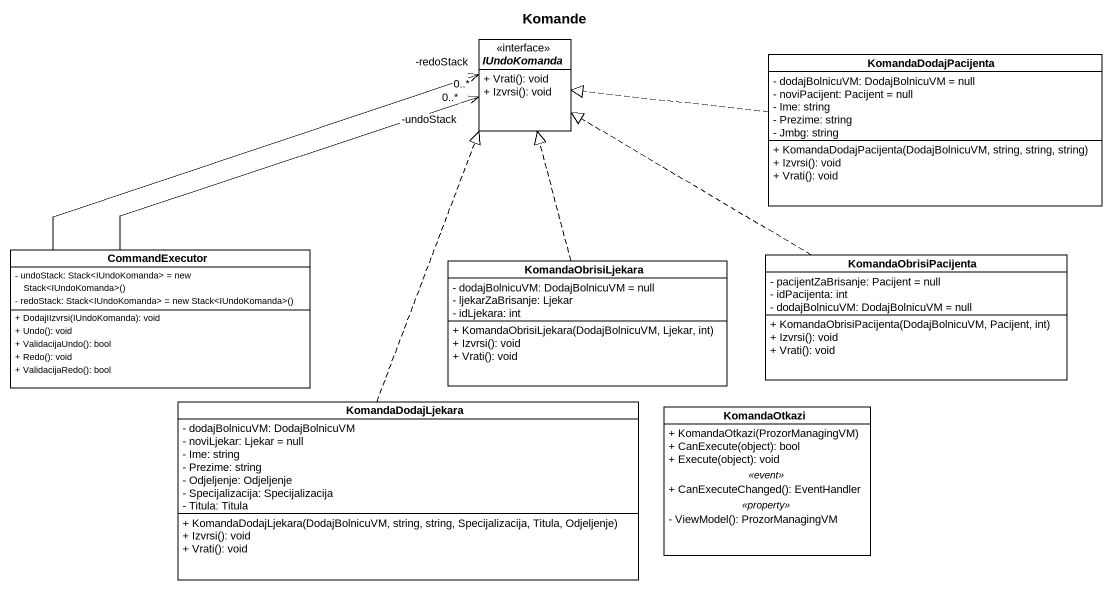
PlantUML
@startuml
title Komande
hide circle
hide empty members
skinparam classAttributeIconSize 0
interface IUndoKomanda {
  + Vrati(): void
  + Izvrsi(): void
}
class KomandaDodajPacijenta {
  - dodajBolnicuVM: DodajBolnicuVM = null
  - noviPacijent: Pacijent = null
  - Ime: string
  - Prezime: string
  - Jmbg: string
  + KomandaDodajPacijenta(DodajBolnicuVM, string, string, string)
  + Izvrsi(): void
  + Vrati(): void
}
class CommandExecutor {
  {field} - undoStack: Stack<IUndoKomanda> = new Stack<IUndoKomanda>()
  {field} - redoStack: Stack<IUndoKomanda> = new Stack<IUndoKomanda>()
  + DodajIIzvrsi(IUndoKomanda): void
  + Undo(): void
  + ValidacijaUndo(): bool
  + Redo(): void
  + ValidacijaRedo(): bool
}
class KomandaObrisiLjekara {
  - dodajBolnicuVM: DodajBolnicuVM = null
  - ljekarZaBrisanje: Ljekar
  - idLjekara: int
  + KomandaObrisiLjekara(DodajBolnicuVM, Ljekar, int)
  + Izvrsi(): void
  + Vrati(): void
}
class KomandaObrisiPacijenta {
  - pacijentZaBrisanje: Pacijent = null
  - idPacijenta: int
  - dodajBolnicuVM: DodajBolnicuVM = null
  + KomandaObrisiPacijenta(DodajBolnicuVM, Pacijent, int)
  + Izvrsi(): void
  + Vrati(): void
}
class KomandaDodajLjekara {
  - dodajBolnicuVM: DodajBolnicuVM
  - noviLjekar: Ljekar = null
  - Ime: string
  - Prezime: string
  - Odjeljenje: Odjeljenje
  - Specijalizacija: Specijalizacija
  - Titula: Titula
  + KomandaDodajLjekara(DodajBolnicuVM, string, string, Specijalizacija, Titula, Odjeljenje)
  + Izvrsi(): void
  + Vrati(): void
}
class KomandaOtkazi {
  + KomandaOtkazi(ProzorManagingVM)
  + CanExecute(object): bool
  + Execute(object): void
  .. <<event>> ..
  + CanExecuteChanged(): EventHandler
  .. <<property>> ..
  - ViewModel(): ProzorManagingVM
}
KomandaDodajPacijenta .left.|> IUndoKomanda
CommandExecutor -up-> "-redoStack\n0..*" IUndoKomanda
CommandExecutor -up-> "-undoStack\n0..*" IUndoKomanda
KomandaObrisiLjekara .up.|> IUndoKomanda
KomandaObrisiPacijenta .left.|> IUndoKomanda
KomandaDodajLjekara .up.|> IUndoKomanda
@enduml
